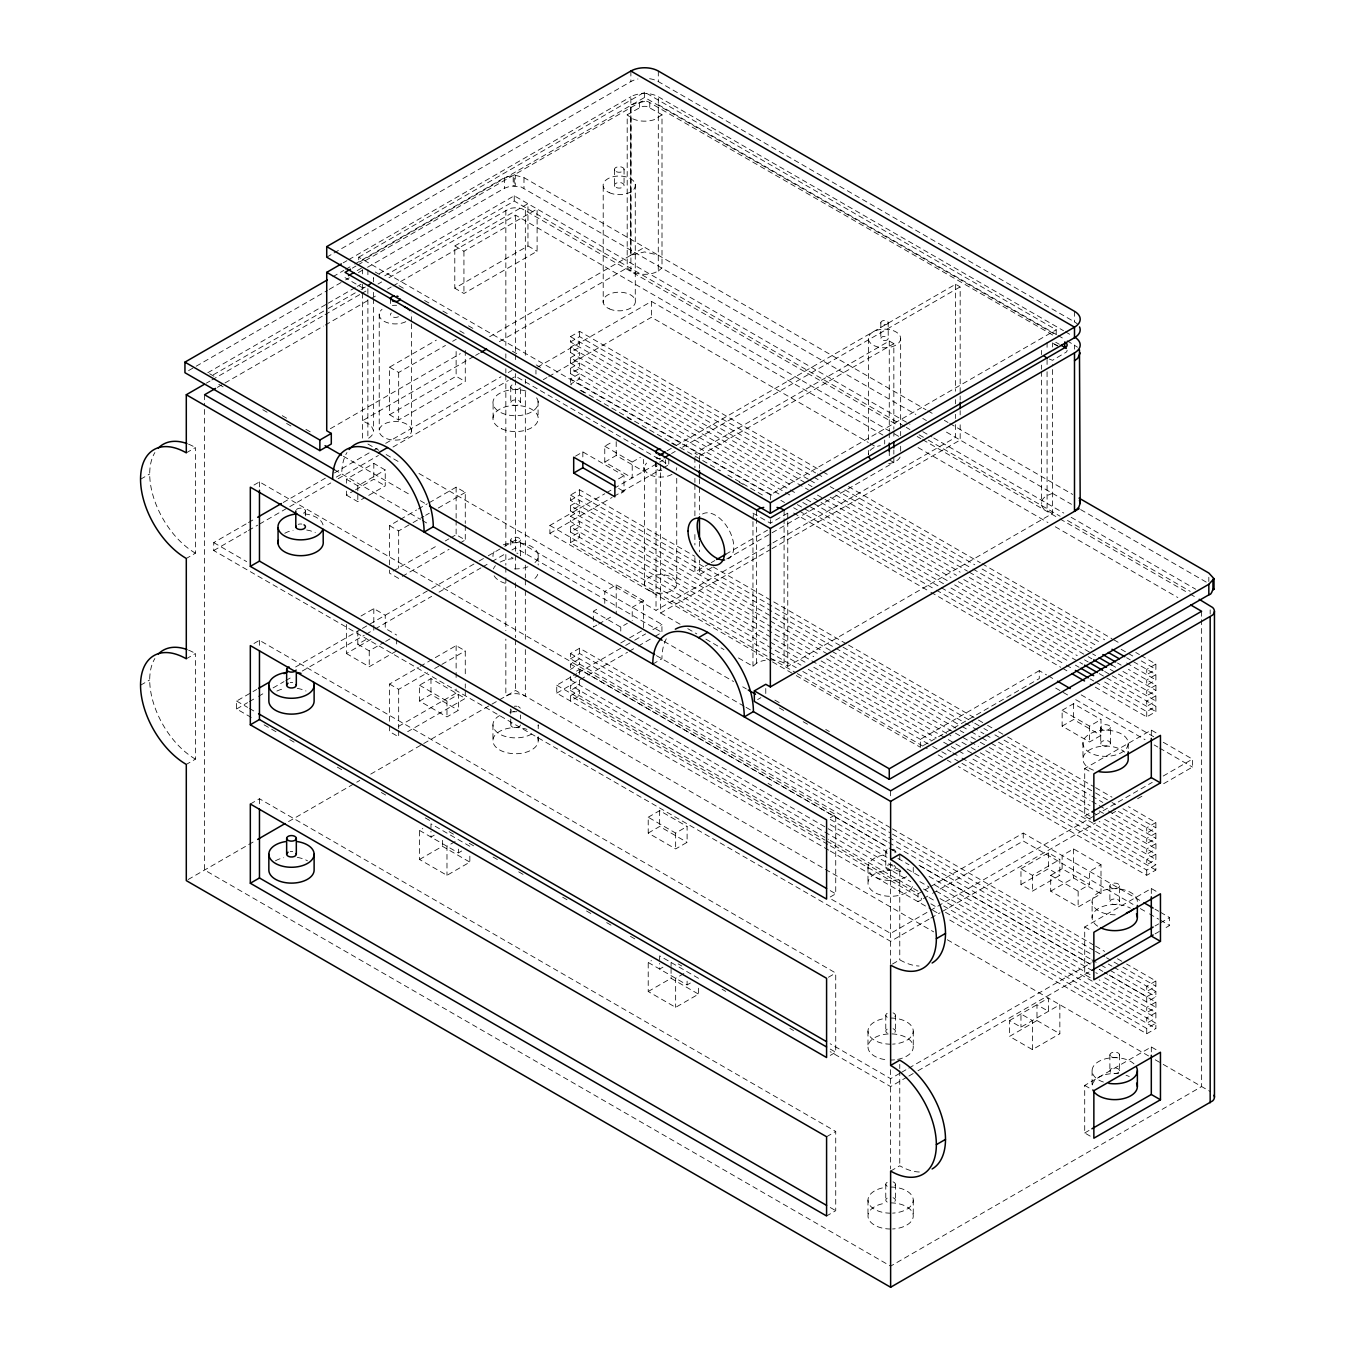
<?xml version="1.0" encoding="UTF-8"?>
<svg xmlns="http://www.w3.org/2000/svg" width="1355" height="1355" viewBox="0 0 1355 1355"><rect width="100%" height="100%" fill="white"/><g stroke="black" fill="none" stroke-linecap="round" stroke-linejoin="round"><path stroke-width="0.75" stroke-dasharray="5 3.75" d="M489.629 336.734L630.583 255.367L630.871 96.764A19.41 11.196 0 0 1 658.31 96.764L1063.506 330.705M658.276 271.017L662.002 267.9L662.002 114.752L647.758 106.791A6.352 3.675 0 0 0 641.406 106.791L627.196 114.735L627.196 267.884L631.142 271.203A19.41 11.196 0 0 0 654.634 272.711L658.276 271.017L658.31 96.764M662.002 114.752L654.634 119.545A19.41 11.196 0 0 1 631.142 118.054L627.196 114.735M752.957 519.456L753.549 512.326M738.475 657.954L752.957 666.321L756.632 663.154A19.41 11.196 0 0 1 765.338 660.258M630.583 255.367L644.59 247.271M326.724 257.196L332.212 254.012M334.058 252.962L630.871 81.588A19.41 11.196 0 0 1 637.951 78.98M343.205 262.836L346.88 260.719M348.709 259.669L630.871 96.764M358.736 257.196L644.59 92.157L1056.206 329.807L1056.206 335.091L644.59 97.441L358.736 262.464L358.736 257.196L770.351 494.829L1056.206 329.807M332.856 276.742L343.797 270.424M345.627 269.374L352.927 265.157M354.756 264.089L504.5 177.641L513.206 175.252L513.206 185.821L515.273 185.821L515.273 175.252L514.239 174.66L514.239 185.228M352.334 268.138L355.992 266.02M357.822 264.97L641.406 101.506A6.352 3.675 0 0 1 647.758 101.506L1053.784 335.65M357.178 270.61L362.395 267.613M188.599 370.593L327.368 290.478M329.197 289.411L343.797 280.976M345.627 279.926L349.285 277.826M358.414 272.541L365.714 268.341M367.544 267.274L504.5 188.21L510.92 185.991L520.659 186.736L915.845 414.444M207.806 372.71L326.369 304.248M328.198 303.198L355.552 287.396M357.381 286.345L361.023 284.245M379.264 273.71L514.239 195.781L909.933 424.234M213.277 374.827L326.369 309.533M328.198 308.483L359.194 290.58M361.023 289.53L366.494 286.362M384.735 275.827L514.239 201.065L904.429 426.351M206.367 383.143L210.025 381.043M211.854 379.976L323.235 315.681M325.065 314.614L359.753 294.594M361.582 293.544L368.882 289.326M378.011 284.042L381.67 281.942M388.97 277.724L509.175 208.772A12.822 7.402 0 0 1 521.997 208.772L897.044 424.86M454.789 245.949L527.959 203.707L527.959 245.949L454.789 288.209L454.789 245.949L463.935 251.234L537.105 208.992L537.105 251.234L463.935 293.493L454.789 288.209M217.393 387.344L323.489 326.098M325.319 325.031L369.238 299.692M371.067 298.625L378.384 294.408M387.53 289.123L391.189 287.006M393.018 285.956L515.594 215.191L892.454 432.77M140.547 479.247L149.694 473.962M186.296 452.841L195.442 447.557L195.442 553.179L186.296 558.463M465.273 350.539L465.273 381.551L398.675 419.999L389.529 414.715L389.529 367.188L436.327 340.156M389.529 367.188L398.675 372.473L445.473 345.44M452.672 341.291L456.279 339.207M330.383 428.688L460.344 353.638M473.793 356.45L362.395 420.761L370.982 425.199L373.574 430.805A19.41 11.196 0 0 1 367.866 438.715L367.899 294.899M475.622 355.383L479.28 353.282M499.368 341.68L627.196 267.884M253.978 485.056L259.466 481.889L835.73 814.592L835.73 893.809L830.242 896.976M389.529 414.715L456.127 376.267L465.273 381.551M929.039 919.147L890.625 941.335L213.734 550.537L213.734 542.61L246.661 523.606M248.49 522.539L255.807 518.321M283.246 502.485L325.319 478.18M334.465 472.912L371.067 451.774M372.896 450.724L378.384 447.557M385.701 443.339L500.944 376.792M508.26 372.557L511.919 370.457M808.291 479.247L570.472 341.934L570.472 336.65L579.618 331.365L821.096 470.795M336.294 477.129L341.782 473.962A64.684 37.347 60 0 1 346.965 452.553M570.472 341.934L579.618 336.65L815.608 472.912M213.734 550.537L246.661 531.533M248.49 530.466L257.636 525.181M259.466 524.131L330.806 482.939M338.123 478.721L378.384 455.483M393.018 447.031L508.26 380.484M510.09 379.434L515.594 376.267L668.794 464.714L668.794 458.786M570.472 347.219L579.618 341.934L579.618 347.219L570.472 352.503L570.472 347.219L812.001 486.614M882.884 435.023L651.45 301.403L535.953 368.086L535.953 374.031M346.372 483.21L346.372 479.247L373.811 463.393L385.243 469.999L385.243 485.852L366.951 496.404M570.472 357.771L579.652 352.469L579.652 357.754L570.472 363.055L570.472 357.771L791.828 485.581M346.372 479.247L357.805 485.852L385.243 469.999M543.287 379.688L546.963 377.571M548.792 376.521L651.45 317.256L868.301 442.441M346.372 491.12L346.372 495.083L353.689 490.866M355.518 489.799L373.811 479.247L385.243 485.852M570.472 368.34L579.618 363.055L579.618 368.34L570.472 373.624L570.472 368.34L791.828 496.133M346.372 495.083L357.805 501.689L365.122 497.454M570.472 382.415L570.472 378.909L579.618 373.624L579.618 378.909L570.472 384.176L574.13 386.294M389.529 564.883L389.529 525.621L398.522 520.422M400.335 519.388L416.527 510.022M418.322 508.989L427.333 503.789M429.129 502.756L456.127 487.173L465.273 492.441L465.273 523.437M389.529 525.621L398.675 530.906L411.276 523.623M413.072 522.59L423.878 516.357M425.673 515.307L429.281 513.223M438.275 508.04L465.273 492.441M140.547 685.207L149.694 679.922M186.296 658.801L195.442 653.516L195.442 759.139L186.296 764.423M575.519 456.144L582.836 451.909L624.011 475.673L624.011 491.526L618.524 494.694M253.978 643.49L259.466 640.322L835.73 973.026L835.73 1052.242L830.242 1055.409M604.77 446.235L632.209 462.072L632.209 477.925L604.77 462.072L604.77 446.235L612.934 441.527M393.119 571.065L438.122 545.083M445.338 540.933L448.928 538.85M450.724 537.816L456.127 534.7L465.273 539.984L465.273 525.503M402.283 576.349L449.081 549.334M459.87 543.101L465.273 539.984M604.77 462.072L616.203 455.483L643.642 471.32L643.642 459.447M361.006 616.017L373.811 608.632L385.243 615.238L385.243 628.432L396.676 635.038M830.242 650.349L570.472 500.368L570.472 495.083L579.618 489.799L694.878 556.346M632.209 462.072L640.373 457.363M570.472 500.368L579.618 495.083L841.218 646.132M570.472 505.652L579.618 500.368L579.618 505.652L570.472 510.937L570.472 505.652L828.464 654.55M618.524 478.857L624.011 475.673M666.982 450.876L674.282 446.659M676.111 445.592L955.597 284.245L960.17 286.887L960.17 393.882M251.251 717.439L236.6 708.97L236.6 701.043L251.183 692.625M253.012 691.575L256.654 689.475M360.599 629.465L294.95 667.354A4.844 2.795 0 0 0 292.731 666.66M362.412 628.415L429.891 589.459M431.703 588.409L477.299 562.088M479.111 561.038L486.411 556.82M488.24 555.77L502.824 547.352M504.653 546.285L515.594 539.984L661.934 624.469L661.934 632.395L654.685 636.579M671.555 453.502L675.213 451.401M682.514 447.184L960.17 286.887M770.707 660.867L549.893 533.379L549.893 525.452L604.77 493.762M606.6 492.712L663.306 459.972M236.6 708.97L247.542 702.652M249.354 701.602L256.654 697.385M258.483 696.335L265.766 692.134M273.066 687.917L284.008 681.599M285.837 680.549L293.12 676.331M302.25 671.064L364.241 635.275M366.07 634.225L373.353 630.007M375.183 628.957L431.703 596.319M439.003 592.118L480.94 567.897M482.77 566.847L490.053 562.63M491.882 561.58L504.653 554.212M511.936 550.011L515.594 547.894L661.934 632.395M960.136 746.47L570.472 521.489L570.472 516.204L579.652 510.903L579.652 516.187M357.805 631.074L357.805 644.286L366.951 639.001M549.893 533.379L612.087 497.454M613.917 496.404L661.477 468.949M663.306 467.882L668.794 464.714M346.372 624.469L346.372 653.516L373.811 637.68M893.843 343.662L889.27 341.02L694.895 453.231L699.468 455.873L893.843 343.662L893.843 429.129M570.472 526.773L579.618 521.489L579.618 526.773L570.472 532.058L570.472 526.773L806.462 663.018M357.805 644.286L369.238 650.874L383.871 642.422M385.701 641.372L393.018 637.155M570.472 542.61L579.618 537.342L579.618 532.058L570.472 537.342L570.472 542.61L795.487 672.537M346.372 653.516L369.238 666.728L396.676 650.874M389.529 721.25L389.529 684.055L418.322 667.422M420.135 666.389L456.127 645.607L465.273 650.874L465.273 675.671M389.529 684.055L398.675 689.339L427.469 672.707M434.684 668.54L440.07 665.424M441.882 664.39L465.273 650.874M419.542 685.207L446.981 701.043L458.413 694.454L458.413 710.291L446.981 716.897L419.542 701.043L419.542 685.207L430.975 678.601L465.273 698.418L407.669 731.666M643.642 627.687L643.642 600.705L616.203 584.869L604.77 591.474L604.77 604.669M419.542 701.043L430.975 694.454L458.413 710.291M250.319 804.023L259.466 798.756L835.73 1131.459L835.73 1210.676L826.584 1215.96M593.338 621.166L593.338 611.274L598.232 608.446M398.522 726.382L456.127 693.133L456.127 689.001M752.957 513.155L770.351 523.216L787.763 513.155L787.17 512.326M596.861 625.078L593.338 627.111L593.338 623.148M598.622 624.062L612.68 615.949M643.642 600.705L632.209 607.311L632.209 620.505M709.427 563.663L694.895 572.064L694.895 557.464M711.24 562.63L714.881 560.53M725.772 554.229L767.557 530.11M712.188 567.355L699.468 574.706L699.468 560.106M726.72 558.971L770.318 533.802M772.13 532.752L893.843 462.478L893.843 456.229M886.966 841.523L570.472 658.801L570.472 653.516L579.618 648.232L890.625 827.803M593.338 611.274L620.776 627.111L627.314 623.351M188.108 879.547L255.807 840.473M288.547 821.57L359.753 780.463M370.711 774.128L515.594 690.491L933.68 931.867M570.472 658.801L579.618 653.516L890.625 833.071M418.966 473.488L656.023 610.343L771.097 543.914M772.926 542.847L955.597 437.394L955.597 420.609M570.472 667.609L570.472 664.086L579.618 658.801L579.618 664.086L570.472 669.37M660.596 464.037L660.596 612.985L770.199 549.707M772.011 548.656L960.17 440.036L960.17 423.251M620.776 642.964L627.822 638.899M629.567 637.883L643.642 629.753M576.586 671.115L579.652 669.336L887 846.79M828.65 850.11L556.753 693.133L556.753 685.207L576.705 673.689M578.517 672.639L623.859 646.471M625.671 645.42L632.921 641.22M634.733 640.187L645.624 633.903M652.873 629.702L661.934 624.469M570.472 676.399L570.472 679.922L578.128 675.501M556.753 693.133L579.618 679.922L579.618 685.207L570.472 690.491L570.472 685.207L910.746 881.665M580.33 679.516L627.484 652.297M629.296 651.247L636.545 647.063M638.357 646.013L652.873 637.629M570.472 695.776L579.618 690.491L579.618 695.776L570.472 701.043L570.472 695.776L828.413 844.69M652.788 664.086L661.934 658.801A64.684 37.347 60 0 1 667.117 637.392M469.846 856.174L469.846 862.119L446.981 875.33L419.542 859.476L419.542 830.429L422.811 828.549M434.244 835.154L430.975 837.034L430.975 831.377M419.542 859.476L442.408 846.282L469.846 862.119M455.145 841.557L446.981 846.282L446.981 875.33M419.542 830.429L458.413 852.888L461.682 850.991M770.351 659.885A19.41 11.196 0 0 1 784.088 663.154L787.763 666.321L1052.513 513.46L1052.513 364.512M757.614 699.57L760.883 697.673M648.215 817.234L659.648 810.629L687.104 826.465L687.104 842.319L675.654 848.924L648.215 833.071L648.215 817.234L675.654 833.071L687.104 826.465M648.215 833.071L659.648 826.465L687.104 842.319M1039.268 670.674L920.35 739.339L920.35 747.249L1039.268 678.601L1039.268 670.674L1046.551 674.892M830.242 817.759L835.73 814.592M1062.134 710.291L1073.567 703.685L1101.005 719.539L1101.005 735.375L1089.572 741.981L1062.134 726.128L1062.134 710.291L1089.572 726.128L1101.005 719.539M1155.883 664.086L1146.736 669.353L1146.736 674.638L1155.883 669.353L1155.883 664.086L1141.249 655.634M698.536 988.202L698.536 994.147L675.654 1007.358L648.215 991.504L648.215 962.457L651.484 960.576M1062.134 726.128L1073.567 719.539L1101.005 735.375M1155.883 674.638L1146.736 679.922L1146.736 685.207L1155.883 679.922L1155.883 674.638L1132.102 660.918M662.917 967.182L659.648 969.062L659.648 963.405M1155.934 685.19L1146.736 690.491L1146.736 695.759L1155.934 690.457L1155.934 685.19L1128.444 669.353M1155.883 695.759L1146.736 701.043L1146.736 706.328L1155.883 701.043L1155.883 695.759L1117.468 673.587M648.215 991.504L671.081 978.31L698.536 994.147M683.835 973.584L675.654 978.31L675.654 1007.358M1095.517 682.039L1146.736 711.612L1155.883 706.328L1155.883 711.612L1146.736 716.897L1090.03 684.14M648.215 962.457L687.104 984.899L690.356 983.019M1090.199 819.25L1084.711 816.083L1084.711 768.539L1151.31 730.091L1156.797 733.258M826.821 841.133L918.063 893.809L928.937 887.525M930.75 886.475L1023.245 833.071L1142.163 901.736M921.688 899.635L918.063 901.736L918.063 893.809M923.5 898.585L930.75 894.402M932.579 893.352L1023.245 840.998L1133.017 904.378M1084.711 816.083L1090.114 812.949M1093.688 816.167L890.625 933.409L830.242 898.551M1095.517 815.117L1152.224 782.377M1163.2 776.042L1192.468 759.139L1192.468 767.066L1161.37 785.019M828.413 977.243L835.73 973.026M930.868 918.097L940.014 912.813M941.844 911.763L1095.517 823.044M1111.981 813.542L1115.639 811.425M1137.59 798.739L1143.078 795.571M1020.959 868.724L1048.414 852.871L1059.847 859.476L1059.847 875.33L1032.408 891.167L1020.959 884.561L1020.959 868.724L1032.408 875.33L1059.847 859.476M1101.005 864.761L1073.567 848.924L1062.134 855.513L1062.134 868.724L1089.572 884.561L1089.572 871.367L1101.005 864.761L1101.005 893.809L1078.14 907.003L1050.701 891.167L1050.701 875.33L1062.134 868.724M1020.959 884.561L1048.414 868.724L1059.847 875.33M892.454 964.049L899.771 959.814A64.684 37.347 60 0 0 919.096 966.03M1155.883 822.519L1146.736 827.786L1146.736 833.071L1155.883 827.786L1155.883 822.519L1128.444 806.665M1050.701 891.167L1073.567 877.972L1101.005 893.809M1155.883 833.071L1146.736 838.355L1146.736 843.64L1155.883 838.355L1155.883 833.071L1113.81 808.783M1155.934 843.623L1146.736 848.924L1146.736 854.192L1155.934 848.891L1155.934 843.623L1108.322 816.184M1050.701 875.33L1078.14 891.167L1089.572 884.561M1155.883 854.192L1146.736 859.476L1146.736 864.761L1155.883 859.476L1155.883 854.192L1099.176 821.452M961.965 763.373L1146.736 870.045L1155.883 864.761L1155.883 870.045L1146.736 875.33L958.307 766.54M1090.199 977.683L1084.711 974.516L1084.711 926.972L1151.31 888.524L1158.627 892.759M899.737 1073.38L890.625 1078.648L830.158 1043.74M901.566 1072.33L907.037 1069.163M908.849 1068.113L1091.198 962.846M1155.019 925.99L1158.661 923.89M1160.49 922.84L1169.602 917.572L1169.602 925.499L1164.131 928.649M907.037 1077.09L890.625 1086.574L830.158 1051.666M908.849 1076.039L916.149 1071.822M917.979 1070.772L1091.198 970.756M1155.019 933.917L1162.319 929.699M1009.526 1020.552L1048.414 998.11L1048.414 1011.304L1036.982 1004.716L1036.982 1020.552L1009.526 1036.406L1009.526 1020.552L1020.959 1027.158L1059.847 1004.716L1059.847 1033.763L1032.408 1049.6L1009.526 1036.406M826.584 1136.743L835.73 1131.459M1155.883 980.952L1146.736 986.22L1146.736 991.504L1155.883 986.237L1155.883 980.952L1126.615 964.049M1146.736 996.789L1155.883 991.504L1155.883 996.789L1146.736 1002.073L1146.736 996.789L1104.664 972.5L1155.934 1002.056L1155.934 1007.324L1146.736 1012.642L1146.736 1007.358L1155.934 1002.056M1155.883 1012.642L1146.736 1017.91L1146.736 1023.194L1155.883 1017.91L1155.883 1012.642L1099.176 979.885M890.625 1171.059L899.771 1165.791A64.684 37.347 60 0 0 922.636 1171.906M945.502 912.288L1146.736 1028.479L1155.883 1023.194L1155.883 1028.479L1146.736 1033.763L947.331 918.639M1090.199 1136.117L1084.711 1132.949L1084.711 1085.406L1151.31 1046.958L1156.797 1050.125M1084.711 1132.949L1090.114 1129.833M1057.764 345.881L1052.141 342.95L1057.544 345.932M1052.53 493.372L1046.873 495.591A19.41 11.196 0 0 0 1044.112 509.141L1052.513 513.46M363.868 287.362L362.429 287.7L345.017 277.639M644.59 101.422L630.888 104.691L630.871 255.197L644.59 251.911L658.022 255.045L925.99 409.752M515.273 175.252L523.979 177.641L658.022 255.045M1055.748 342.29L1059.356 344.289M649.604 78.692A19.41 11.196 0 0 1 658.31 81.588L1074.498 321.88A19.41 11.196 0 0 1 1077.581 324.201M1065.335 331.755L1070.84 334.939M658.293 104.691L1056.155 334.397M1057.984 335.447L1065.318 339.682M1067.147 340.749L1077.445 347.168M927.819 410.802L935.153 415.036M944.333 420.338L947.992 422.455M949.821 423.505L1072.669 494.423M922.772 418.441L926.414 420.558M946.467 432.126L1071.483 504.314M1080.646 509.599L1208.829 583.599M922.755 431.635L931.918 436.92M933.747 437.987L1063.811 513.071M1071.128 517.305L1195.703 589.222M906.258 427.401L909.933 429.518M919.08 434.803L926.414 439.037M928.243 440.087L1060.135 516.238M1067.469 520.472L1190.198 591.339M917.2 436.496L920.858 438.597M922.687 439.664L1058.187 517.898M1060.017 518.948L1188.199 592.948M1190.029 594.015L1197.346 598.232M894.283 433.82L899.771 436.988M918.063 447.557L1047.957 522.539M1055.274 526.773L1177.834 597.538M527.959 245.949L537.105 251.234M870.113 443.508L877.413 447.709M889.27 459.836L893.843 462.478M822.925 471.845L830.242 476.079M848.535 486.631L980.258 562.681M982.087 563.731L1111.981 638.73M1113.81 639.78L1119.298 642.948M1135.761 652.466L1139.42 654.567M817.438 473.962L824.755 478.18M844.876 489.799L974.77 564.798M982.087 569.015L1104.664 639.78M1121.127 649.299L1126.615 652.466M1128.444 653.516L1133.932 656.684M1141.249 660.918L1155.883 669.353M570.472 336.65L811.95 476.079M813.779 477.129L821.096 481.347M830.242 486.631L833.901 488.749M835.73 489.799L971.112 567.965M972.941 569.015L1101.005 642.948M1126.615 657.734L1130.273 659.851M810.121 480.297L815.608 483.464M835.73 495.083L967.453 571.133M969.282 572.183L1095.517 645.065M1126.615 663.018L1155.883 679.922M830.242 497.2L960.17 572.166M969.282 577.467L1091.893 648.215M1117.468 663.018L1121.161 665.119M570.472 352.503L808.325 489.782M817.438 495.083L956.511 575.333M963.795 579.584L1095.551 655.6M1111.981 665.136L1115.639 667.253M1122.956 671.47L1155.934 690.457M813.779 498.25L819.267 501.418M821.096 502.485L950.99 577.467M958.307 581.702L1086.371 655.634M1088.201 656.684L1091.859 658.801M1110.152 669.353L1115.639 672.537M570.472 363.055L797.316 494.033M806.462 499.318L947.331 580.634M954.648 584.869L1077.225 655.634M1084.542 659.851L1088.201 661.968M1104.664 671.47L1155.883 701.043M802.804 502.485L943.673 583.802M950.99 588.036L1082.713 664.086M1099.176 673.587L1155.883 706.328M570.472 373.624L779.023 494.033M797.316 504.585L1068.079 660.918M1075.396 665.136L1079.054 667.253M1104.664 682.039L1155.883 711.612M570.472 378.909L773.536 496.133M780.853 500.368L784.511 502.485M793.657 507.752L797.316 509.87M799.145 510.937L934.527 589.086M936.356 590.136L1064.42 664.086M1066.25 665.136L1073.567 669.353M1090.03 678.872L1093.688 680.972M581.447 390.528L720.487 470.795M727.804 475.012L764.389 496.133M793.657 513.037L929.039 591.203M930.868 592.254L1060.762 667.253M1062.591 668.303L1069.908 672.537M375.2 271.982L382.517 276.2M398.98 285.702L406.297 289.936M424.589 300.488L430.077 303.656M442.899 311.057L450.216 315.275M468.508 325.844L473.996 329.011M512.41 351.199L517.898 354.366M536.19 364.918L543.507 369.153M580.092 390.274L587.409 394.491M627.67 417.73L631.328 419.847M671.572 443.085L675.23 445.202M739.254 482.16L742.913 484.277M459.785 330.84L465.273 334.007M1048.38 675.942L1055.68 680.159M1081.205 694.895L1154.172 737.018M1163.284 742.286L1192.468 759.139M656.023 457.194L660.596 459.836M1055.68 688.086L1068.451 695.454M1075.735 699.671L1145.06 739.678M1154.172 744.945L1157.814 747.045M1159.643 748.112L1192.468 767.066M618.642 488.427L624.011 491.526M1084.711 768.539L1092.028 772.773M713.17 566.915L846.706 644.015M848.535 645.065L976.599 718.997M978.429 720.064L985.746 724.281M987.575 725.348L996.721 730.616M998.55 731.683L1005.867 735.901M1007.697 736.968L1093.688 786.594M1095.517 787.662L1111.981 797.163M843.047 647.182L972.941 722.181M974.77 723.231L982.087 727.449M983.916 728.516L987.575 730.616M994.892 734.85L1002.209 739.068M1004.038 740.135L1093.688 791.879M1095.517 792.946L1110.152 801.381M1111.981 802.448L1115.639 804.565M1122.956 808.783L1155.883 827.786M570.472 495.083L833.901 647.182M835.73 648.232L963.795 722.181M965.624 723.231L983.916 733.783M985.746 734.85L991.233 738.018M998.55 742.235L1090.03 795.046M1091.859 796.113L1102.835 802.448M832.072 651.399L960.136 725.348M961.965 726.399L969.282 730.616M971.112 731.683L980.258 736.968M982.087 738.018L989.404 742.235M991.233 743.302L1090.03 800.331M1091.859 801.381L1097.347 804.565M1099.176 805.615L1106.493 809.833M1108.322 810.9L1155.883 838.355M830.242 655.634L958.341 729.549M960.136 730.616L963.828 732.716M971.112 736.968L978.462 741.168M980.258 742.235L987.626 746.436M989.404 747.52L1090.064 805.598M1099.176 810.9L1106.527 815.1M570.472 510.937L819.318 654.55M826.584 658.801L978.462 746.436M985.746 750.687L1097.381 815.1M1104.664 819.352L1155.934 848.891M570.472 516.204L813.779 656.684M821.096 660.918L950.99 735.901M961.965 742.235L969.282 746.47M971.112 747.52L978.429 751.754M980.258 752.804L1090.03 816.184M967.453 750.687L1155.883 859.476M813.779 667.253L936.356 738.018M943.673 742.235L965.624 754.921M972.941 759.139L1155.883 864.761M570.472 532.058L800.974 665.136M808.291 669.37L930.868 740.135M947.331 749.637L950.99 751.754M952.819 752.804L960.136 757.022M961.965 758.089L1155.883 870.045M549.893 525.452L796.249 667.693M802.804 671.47L930.868 745.402M932.697 746.47L940.014 750.687M941.844 751.754L947.331 754.921M954.648 759.139L960.136 762.306M797.316 673.587L927.21 748.587M938.185 754.921L945.502 759.139M947.331 760.189L950.99 762.306M772.536 661.918L794.42 674.553M796.249 675.603L920.35 747.249M367.899 444L378.841 450.317M386.141 454.535L400.724 462.953M660.596 612.985L680.515 624.486M687.764 628.669L696.809 633.903M705.87 639.137L723.976 649.587M1154.968 909.12L1158.627 911.238M1160.456 912.288L1169.602 917.572M1140.334 908.595L1147.651 912.813M1149.48 913.88L1158.627 919.164M1160.456 920.214L1169.602 925.499M209.619 373.743L216.885 377.943M282.263 415.68L287.717 418.831M305.874 429.315L313.141 433.515M774.874 700.095L780.311 703.228M825.72 729.447L829.345 731.548M218.799 384.329L226.133 388.563M262.768 409.718L270.085 413.936M286.582 423.454L293.916 427.689M343.374 456.245L411.141 495.388M420.304 500.673L427.638 504.907M663.95 641.338L733.563 681.531M742.726 686.816L746.385 688.933M779.362 707.971L786.679 712.188M803.176 721.707L810.493 725.941M334.465 469.728L420.457 519.371M422.286 520.439L429.603 524.656M656.464 655.634L744.268 706.328M746.097 707.378L753.414 711.612M1084.711 926.972L1092.028 931.207M892.454 828.854L1093.688 945.028M1095.517 946.095L1104.664 951.379M1117.468 958.764L1124.786 962.998M892.454 834.138L1093.688 950.312M1095.517 951.379L1104.664 956.647M1106.493 957.714L1121.127 966.166M1122.956 967.216L1155.883 986.237M570.472 653.516L886.966 836.238M888.795 837.305L1090.03 953.48M1108.322 964.049L1111.981 966.166M1113.81 967.216L1155.883 991.504M888.795 842.59L1090.03 958.764M1091.859 959.831L1099.176 964.049M1101.005 965.099L1108.322 969.333M1110.152 970.383L1155.883 996.789M1090.064 964.032L918.097 864.744L1090.03 964.049M570.472 664.086L886.966 846.807M768.082 783.41L771.74 785.527M830.242 819.352L887 852.075M897.942 858.426L908.951 864.744M929.039 876.38L1097.347 973.551M1104.664 977.785L1155.934 1007.324M830.242 824.636L886.966 857.376M907.088 868.995L921.722 877.447M934.527 884.832L1090.03 974.618M398.675 578.433L389.529 573.148L389.529 566.949M570.472 679.922L903.429 872.163M919.893 881.665L929.039 886.949M936.356 891.167L1155.883 1017.91M923.551 889.049L930.868 893.284M940.014 898.568L1155.883 1023.194M570.472 690.491L828.413 839.423M830.242 840.473L918.063 891.167M929.039 897.501L934.527 900.668M943.673 905.953L1155.883 1028.479M556.753 685.207L824.992 840.083M830.242 845.757L921.722 898.568M930.868 903.836L938.185 908.07M830.242 851.042L930.868 909.12M932.697 910.187L940.014 914.405M947.331 939.76L1148.566 1055.935M1155.239 1059.796L1162.556 1064.014M1163.2 1064.386L1210.167 1091.503M830.242 890.642L835.73 893.809M213.734 542.61L246.661 561.631M1036.982 1020.552L1059.847 1033.763M1084.711 1085.406L1090.199 1088.573M236.6 701.043L247.592 707.395M249.422 708.445L256.756 712.679M830.242 1049.075L835.73 1052.242M264.073 724.84L276.894 732.242M289.733 739.644L295.221 742.811M337.361 767.15L344.678 771.368M381.331 792.523L388.648 796.757M425.301 817.912L432.618 822.146M449.115 831.665L456.432 835.899M469.253 843.301L476.587 847.536M493.085 857.054L500.401 861.272M518.728 871.858L524.216 875.025M562.698 897.247L568.185 900.414M586.512 910.983L592 914.168M606.667 922.62L612.155 925.804M630.482 936.373L635.969 939.54M678.11 963.879L681.768 965.996M722.08 989.252L725.738 991.369M789.863 1028.394L793.522 1030.511M469.846 846.282L430.975 823.84L430.975 829.497M698.536 978.31L659.648 955.868L659.648 961.525M830.242 1207.508L835.73 1210.676M1210.167 609.869L1210.167 614.086M1208.829 577.264L1208.829 581.481M1201.631 611.274L1201.631 617.609M1201.631 619.709L1201.631 1086.574L890.625 1266.129L204.588 870.045L204.588 403.197M1151.31 730.091L1151.31 736.29M1151.31 888.524L1151.31 896.79M1151.31 1046.958L1151.31 1053.157M1146.736 711.612L1146.736 716.897M1146.736 870.045L1146.736 875.33M1146.736 1028.479L1146.736 1033.763M1128.19 743.861A22.645 13.076 0 0 1 1093.417 754.312A22.645 13.076 0 0 1 1095.128 731.7A22.645 13.076 0 0 1 1128.19 743.861L1128.19 749.806M1119.569 885.882A4.844 2.795 0 0 1 1112.303 888.304A4.844 2.795 0 0 1 1112.303 883.46A4.844 2.795 0 0 1 1119.569 885.882L1119.569 901.736A4.844 2.795 0 0 1 1112.303 904.141A4.844 2.795 0 0 1 1112.303 899.314A4.844 2.795 0 0 1 1119.569 901.736M1119.569 1054.884L1119.569 1070.721A4.844 2.795 0 0 1 1112.303 1073.143A4.844 2.795 0 0 1 1112.303 1068.316A4.844 2.795 0 0 1 1119.569 1070.721M1110.423 727.449A4.844 2.795 0 0 1 1103.156 729.871A4.844 2.795 0 0 1 1103.156 725.027A4.844 2.795 0 0 1 1110.423 727.449L1110.423 743.302M1109.88 885.882L1109.88 901.736M1109.88 1054.884L1109.88 1070.721M1100.734 727.449L1100.734 743.302M1137.353 901.448A22.645 13.076 0 0 0 1114.233 888.66A22.645 13.076 0 0 0 1092.096 902.007L1092.096 917.86M1092.079 1070.721L1092.079 1086.574A22.645 13.076 0 0 1 1118.654 1073.702M1089.572 726.128L1089.572 741.981M1082.967 742.726L1082.967 758.563M1078.14 891.167L1078.14 907.003M1074.498 311.311L1074.498 321.88M1074.481 344.983L1074.498 349.167M1073.567 703.685L1073.567 719.539M1073.567 848.924L1073.567 877.972M1052.53 342.849L1052.53 347.032M1048.414 852.871L1048.414 868.724M1047.076 342.341L1047.076 348.642M1047.076 364.461L1047.076 358.16L1052.513 360.311L1066.283 352.097A6.352 3.675 0 0 0 1067.13 350.251M1047.076 371.71L1047.076 511.309M1041.385 350.403L1041.385 354.604M1041.385 365.088L1041.385 369.288M1041.385 371.389L1041.385 503.552M1032.408 875.33L1032.408 891.167M1032.408 1049.6L1032.408 1020.552L1020.959 1013.947L1020.959 1027.158M1023.245 833.071L1023.245 840.998M960.17 395.982L960.17 400.165M960.17 410.667L960.17 414.867M955.597 284.245L955.597 391.239M955.597 399.623L955.597 403.824M955.597 414.325L955.597 418.509M913.253 867.403L913.253 875.33M913.253 1031.121L913.253 1046.958M913.253 1200.107L913.253 1215.96M900.652 338.479A16.141 9.316 0 0 1 876.448 346.558A16.141 9.316 0 0 1 876.448 330.4A16.141 9.316 0 0 1 900.652 338.479L900.652 429.315M900.652 431.432L900.652 435.649M900.652 446.218L900.652 454.67M899.771 854.192L899.771 862.644M899.771 871.096L899.771 959.814M899.771 1064.386L899.771 1068.604M899.771 1070.721L899.771 1165.791M895.452 1015.268L895.452 1031.121M895.452 1184.27L895.452 1200.107M893.843 431.212L893.843 439.545M893.843 449.979L893.843 454.145M890.625 790.829L890.625 797.163M890.625 862.644L890.625 964.049M890.625 1069.671L890.625 1168.958M889.27 341.02L889.27 430.653M889.27 432.736L889.27 441.069M889.27 451.503L889.27 455.67M888.202 322.642A3.692 2.134 0 0 1 882.664 324.489A3.692 2.134 0 0 1 882.664 320.796A3.692 2.134 0 0 1 888.202 322.642L888.202 338.479A3.692 2.134 0 0 1 882.664 340.325A3.692 2.134 0 0 1 882.664 336.633A3.692 2.134 0 0 1 888.202 338.479M885.78 851.55L885.78 867.403M885.78 1015.268L885.78 1031.121M885.78 1184.27L885.78 1200.107M884.696 440.036L884.696 444M880.818 322.642L880.818 338.479M868.369 338.479L868.369 441.984M868.369 450.436L868.369 454.67A16.141 9.316 0 0 1 880.344 445.66M867.979 867.403L867.979 883.24M867.979 1031.121L867.979 1046.958M867.979 1200.107L867.979 1215.96M787.763 513.155L787.763 519.456M787.763 521.556L787.763 666.321M784.088 510.005L784.088 663.154M770.351 494.829L770.351 500.114M770.351 519.693L770.351 523.216M765.778 688.509L765.778 694.844M756.632 510.005L756.632 516.306M756.632 518.406L756.632 663.154M752.957 521.556L752.957 666.321M699.468 455.873L699.468 468.39M699.468 478.806L699.468 514.239M699.468 541.339L699.468 551.773M694.895 457.397L694.895 467.831M694.895 478.247L694.895 482.414M694.895 484.514L694.895 515.781M694.895 534.531L694.895 544.964M687.104 981.139L687.104 984.899M676.738 478.315L676.738 583.937M675.654 833.071L675.654 848.924M671.081 962.457L671.081 966.42M671.081 968.402L671.081 978.31M665.441 459.836L665.441 463.8M659.648 810.629L659.648 826.465M658.31 71.036L658.31 81.588M656.023 461.394L656.023 610.343M655.735 461.818L655.735 467.763M651.45 301.403L651.45 317.256M649.756 102.387L649.756 107.672M644.59 92.157L644.59 97.441M644.455 467.763L644.455 583.937M639.408 102.387L639.408 107.672M635.275 184.246L635.275 300.437M630.871 71.036L630.871 81.588M630.905 117.868L630.905 271.017M624.062 169.155L624.062 185.008M620.776 627.111L620.776 631.074M616.203 441.611L616.203 455.483M616.203 584.869L616.203 613.917M614.425 169.815L614.425 185.652M603.212 186.414L603.212 302.588M582.836 451.909L582.836 459.836M579.618 331.365L579.618 336.65M579.618 489.799L579.618 495.083M579.618 648.232L579.618 653.516M579.652 669.336L579.652 674.621M538.071 401.131L538.071 416.967M538.189 555.144L538.189 565.052M538.223 728.77L538.223 724.823A22.645 13.076 0 0 1 537.461 728.194M538.223 736.697L538.223 740.66M525.334 210.245L525.334 358.127M525.334 379.248L525.334 383.482M525.334 391.917L525.334 556.702M525.334 565.137L525.334 577.823M525.334 579.94L525.334 588.375M525.334 590.492L525.334 641.186M525.334 649.638L525.334 696.114L521.997 694.641A12.822 7.402 0 0 0 509.175 694.641L505.838 696.114L505.838 639.086M523.979 177.641L523.979 188.21M520.422 388.8L520.422 402.672A4.844 2.795 0 0 1 513.172 405.077A4.844 2.795 0 0 1 513.172 400.25A4.844 2.795 0 0 1 520.422 402.672M520.422 539.984A4.844 2.795 0 0 1 513.172 542.39A4.844 2.795 0 0 1 513.172 537.562A4.844 2.795 0 0 1 520.422 539.984L520.422 555.821A4.844 2.795 0 0 0 516.831 553.128M520.422 714.966L520.422 718.946M515.594 215.191L515.594 352.503M515.594 354.604L515.594 363.055M515.594 373.624L515.594 377.842M515.594 379.959L515.594 553.179M515.594 555.296L515.594 570.082M515.594 582.752L515.594 637.68M515.594 639.797L515.594 690.491M514.239 195.781L514.239 201.065M510.75 386.819L510.75 402.672M510.75 539.984L510.75 547.894M510.75 708.97L510.75 716.947M510.75 718.946L510.75 724.942M505.838 210.245L505.838 345.457M505.838 353.892L505.838 358.127M505.838 368.679L505.838 372.913M505.838 375.03L505.838 546.133M505.838 554.585L505.838 565.137M505.838 567.254L505.838 575.706M505.838 577.823L505.838 630.634M504.5 177.641L504.5 188.21M493.101 404.213L493.101 420.05M492.949 724.823L492.949 740.66M465.273 683.953L465.273 688.086M465.273 690.152L465.273 698.418M463.935 251.234L463.935 293.493M458.413 849.111L458.413 852.888M456.127 351.47L456.127 376.267M456.127 487.173L456.127 518.169M456.127 520.235L456.127 534.7M456.127 645.607L456.127 670.403M456.127 672.47L456.127 680.735M446.981 701.043L446.981 716.897M442.408 840.337L442.408 846.282M430.975 678.601L430.975 694.454M411.412 321.677L411.412 315.342A16.141 9.316 0 0 0 411.192 312.92M411.412 323.794L411.412 431.534A16.141 9.316 0 0 1 386.175 438.478A16.141 9.316 0 0 1 388.377 422.387A16.141 9.316 0 0 1 411.412 431.534M398.675 372.473L398.675 419.999M398.675 530.906L398.675 568.101M398.675 689.339L398.675 728.6M398.675 730.667L398.675 736.866L389.529 731.581L389.529 723.316M396.676 639.001L396.676 646.911M390.494 298.54L390.494 304.485M379.231 313.869L379.231 430.06M373.811 463.393L373.811 479.247M373.811 608.632L373.811 623.148M373.811 625.231L373.811 633.53M373.574 281.84L373.574 277.656A19.41 11.196 0 0 1 372.896 280.553M373.574 292.341L373.574 296.542M373.574 298.625L373.574 430.805M369.238 650.874L369.238 666.728M367.899 269.73L367.899 278.114M367.899 288.615L367.866 293.967M362.395 269.713L362.395 273.896M362.395 284.398L362.429 440.849M357.805 485.852L357.805 501.689M305.468 510.937L305.468 516.865M259.466 481.889L259.466 490.222M259.466 640.322L259.466 646.572M259.466 798.756L259.466 807.089M204.588 394.745L204.588 401.08M676.738 467.763A16.141 9.316 0 0 1 676.179 470.168M672.012 474.352A16.141 9.316 0 0 1 650.773 475.148A16.141 9.316 0 0 1 646.606 463.105M656.413 458.752A16.141 9.316 0 0 1 660.596 458.447M661.85 470.473A4.844 2.795 0 0 1 656.396 469.152A4.844 2.795 0 0 1 657.158 465.781M405.806 321.694A16.141 9.316 0 0 1 384.515 321.525A16.141 9.316 0 0 1 382.025 309.33M392.391 305.451A16.141 9.316 0 0 1 396.608 305.315M398.472 316.731A4.844 2.795 0 0 1 392.086 316.68A4.844 2.795 0 0 1 391.324 313.022M900.11 457.075A16.141 9.316 0 0 1 888.694 463.664M702.534 514.002A25.881 14.939 60 0 1 728.414 528.941A25.881 14.939 60 0 1 728.414 558.819M284.77 533.294A22.645 13.076 0 0 1 293.087 530.296M306.687 530.025A22.645 13.076 0 0 1 315.342 532.684M912.491 886.627A22.645 13.076 0 0 1 882.884 895.52A22.645 13.076 0 0 1 870.096 877.718A22.645 13.076 0 0 1 901.939 871.926M1093.417 770.165A22.645 13.076 0 0 1 1089.572 749.891A22.645 13.076 0 0 1 1124.667 752.11M536.614 397.828A22.645 13.076 0 0 1 516.933 415.714A22.645 13.076 0 0 1 493.711 399.302A22.645 13.076 0 0 1 527.993 391.731M304.773 513.918A22.645 13.076 0 0 1 323.201 525.757M298.202 524.351A4.844 2.795 0 0 1 301.877 524.08M906.63 876.634A22.645 13.076 0 0 1 871.011 873.941A22.645 13.076 0 0 1 884.764 854.768M894.046 865.422A4.844 2.795 0 0 1 892.267 870.029A4.844 2.795 0 0 1 885.797 867.149A4.844 2.795 0 0 1 893.03 864.981M893.03 849.145A4.844 2.795 0 0 1 894.046 853.531M887.203 853.531A4.844 2.795 0 0 1 887.203 849.585M520.252 387.547A4.844 2.795 0 0 1 512.647 389.037A4.844 2.795 0 0 1 513.172 384.397M296.44 509.531A4.844 2.795 0 0 1 304.045 508.955A4.844 2.795 0 0 1 303.046 513.342M537.732 574.385A22.645 13.076 0 0 1 532.396 580.414M505.296 583.311A22.645 13.076 0 0 1 494.05 575.689M493.44 568.931A22.645 13.076 0 0 1 495.422 565.712M500.147 562.105A22.645 13.076 0 0 1 512.461 558.717M276.877 691.067A22.645 13.076 0 0 1 283.686 688.78M297.287 688.408A22.645 13.076 0 0 1 305.993 691.016M884.764 1059.576A22.645 13.076 0 0 1 872.078 1039.454A22.645 13.076 0 0 1 909.171 1039.454A22.645 13.076 0 0 1 896.485 1059.576M894.554 1059.83A22.645 13.076 0 0 1 890.625 1060.033M1097.702 926.193A22.645 13.076 0 0 1 1099.074 908.138A22.645 13.076 0 0 1 1130.392 908.138M503.264 544.846A22.645 13.076 0 0 1 532.159 546.912A22.645 13.076 0 0 1 533.65 563.697M527.908 566.78A22.645 13.076 0 0 1 510.869 568.609M492.983 556.499A22.645 13.076 0 0 1 495.422 549.876M513.172 558.243A4.844 2.795 0 0 1 511.394 557.21M290.224 682.514A4.844 2.795 0 0 1 292.731 682.514M1115.216 914.794A22.645 13.076 0 0 1 1092.096 902.007M890.625 1018.045A22.645 13.076 0 0 1 913.236 1030.545A22.645 13.076 0 0 1 892.589 1044.129M890.625 1044.18A22.645 13.076 0 0 1 868.182 1032.815A22.645 13.076 0 0 1 884.764 1018.486M893.03 1028.699A4.844 2.795 0 0 1 893.03 1033.526M887.203 1033.086A4.844 2.795 0 0 1 887.203 1029.139M893.03 1012.846A4.844 2.795 0 0 1 893.03 1017.69M887.203 1017.249A4.844 2.795 0 0 1 887.203 1013.303M890.625 1202.884A22.645 13.076 0 0 1 913.236 1215.384A22.645 13.076 0 0 1 892.589 1228.968M890.625 1229.019A22.645 13.076 0 0 1 868.182 1217.654A22.645 13.076 0 0 1 884.764 1203.325M890.625 1187.048A22.645 13.076 0 0 1 913.236 1199.548A22.645 13.076 0 0 1 892.589 1213.132M890.625 1213.182A22.645 13.076 0 0 1 868.182 1201.817A22.645 13.076 0 0 1 884.764 1187.488M290.224 851.499A4.844 2.795 0 0 1 292.731 851.499M275.471 860.798A22.645 13.076 0 0 1 283.737 857.766M297.338 857.427A22.645 13.076 0 0 1 307.483 860.798M531.6 734.054A22.645 13.076 0 0 1 499.572 734.054A22.645 13.076 0 0 1 499.572 715.576M509.734 712.188A22.645 13.076 0 0 1 515.594 711.748M520.422 724.942A4.844 2.795 0 0 1 513.172 727.364A4.844 2.795 0 0 1 513.172 722.52M537.461 737.272A22.645 13.076 0 0 1 515.594 753.736A22.645 13.076 0 0 1 493.711 737.272A22.645 13.076 0 0 1 526.909 729.346M195.442 553.179A64.684 37.347 60 0 1 154.876 452.553M188.616 444.203A64.684 37.347 60 0 1 195.442 447.557M195.442 759.139A64.684 37.347 60 0 1 154.876 658.513M188.616 650.18A64.684 37.347 60 0 1 195.442 653.516M893.03 1197.701A4.844 2.795 0 0 1 893.03 1202.529M887.203 1202.088A4.844 2.795 0 0 1 887.203 1198.142M1103.41 1082.052A22.645 13.076 0 0 1 1098.719 1061.49A22.645 13.076 0 0 1 1134.338 1064.183M1126.039 1075.243A22.645 13.076 0 0 1 1129.274 1076.564M893.03 1181.848A4.844 2.795 0 0 1 893.03 1186.692M887.203 1186.252A4.844 2.795 0 0 1 887.203 1182.288M516.831 711.663A4.844 2.795 0 0 1 513.172 711.392M511.394 710.376A4.844 2.795 0 0 1 510.92 709.698M514.341 706.277A4.844 2.795 0 0 1 516.831 706.277M518 706.548A4.844 2.795 0 0 1 520.252 708.259M896.146 852.075L888.829 847.84L896.112 852.092M1102.868 971.416L1099.21 969.299L1102.835 971.433M609.242 192.63A16.141 9.316 0 0 0 635.224 186.685A16.141 9.316 0 0 0 613.29 176.675A16.141 9.316 0 0 0 609.242 192.63M616.237 187.532A4.844 2.795 0 0 0 624.045 185.737A4.844 2.795 0 0 0 617.457 182.722A4.844 2.795 0 0 0 616.237 187.532M649.18 590.526A16.141 9.316 0 0 0 676.179 586.359A16.141 9.316 0 0 0 656.413 574.943A16.141 9.316 0 0 0 649.18 590.526M609.242 308.821A16.141 9.316 0 0 0 635.224 302.859A16.141 9.316 0 0 0 613.29 292.849A16.141 9.316 0 0 0 609.242 308.821M616.237 171.679A4.844 2.795 0 0 0 624.045 169.883A4.844 2.795 0 0 0 617.457 166.885A4.844 2.795 0 0 0 616.237 171.679M501.57 428.773A22.645 13.076 0 0 0 537.986 420.389A22.645 13.076 0 0 0 507.193 406.365A22.645 13.076 0 0 0 501.57 428.773M1102.157 745.267A4.844 2.795 0 0 0 1110.253 744.014A4.844 2.795 0 0 0 1104.325 740.592A4.844 2.795 0 0 0 1102.157 745.267M1111.303 1056.849A4.844 2.795 0 0 0 1119.399 1055.613A4.844 2.795 0 0 0 1113.471 1052.191A4.844 2.795 0 0 0 1111.303 1056.849"/><path stroke-width="1.5" d="M1079.071 498.132L1208.829 573.029L1213.995 578.67L1213.995 589.222C1212.081 587.951 1212.454 594.896 1208.829 594.845L889.27 779.345L754.345 701.45L754.345 690.881L765.778 684.292L770.351 686.917L1074.498 511.326L1074.498 352.893A19.41 11.196 0 0 0 1074.498 337.056M1074.498 511.326L1078.597 507.583L1080.189 503.416L1079.461 349.844M1080.172 352.893L1077.716 358.364L1074.498 360.803M1213.995 578.67L1208.829 584.293L889.27 768.776L754.345 690.881M1214.012 1095.213A12.822 7.402 0 0 1 1212.725 1100.836L890.625 1287.25L186.296 880.615L186.296 764.423A64.684 37.347 60 0 1 140.547 685.207A64.684 37.347 60 0 1 186.296 658.801L186.296 558.463A64.684 37.347 60 0 1 140.547 479.247A64.684 37.347 60 0 1 186.296 452.841L186.296 394.745L890.625 801.381L1212.725 614.967A12.822 7.402 0 0 0 1212.725 607.565L1199.192 599.3M326.724 246.627L630.871 71.036A19.41 11.196 0 0 1 658.31 71.036L1074.498 311.311A19.41 11.196 0 0 1 1074.498 327.165L1074.498 337.717L770.351 513.325L326.724 257.196L326.724 246.627L770.351 502.756L1074.498 327.165L630.871 71.036M327.368 279.909L184.941 362.141L184.941 372.71L319.865 450.605L331.298 444L331.298 433.431L326.724 430.788L326.724 272.355L341.375 263.903M350.505 269.188L345.017 272.355L770.351 517.932L1066.283 346.812A6.352 3.675 0 0 0 1066.283 343.137L1064.759 341.985L1064.759 347.27L1066.283 348.421M348.489 275.641L353.706 272.626M186.296 394.745L204.554 384.193M215.564 388.411L204.588 394.745L334.465 469.728M184.941 362.141L319.865 440.036L331.298 433.431M481.093 352.232L486.58 349.065M257.636 517.271L281.417 503.535M332.636 479.247A64.684 37.347 60 0 1 378.384 452.841L387.53 447.557M250.319 566.373L826.584 899.093L826.584 819.877L250.319 487.156L250.319 566.373L259.466 561.106L826.584 888.524M654.651 654.584L433.261 526.773L424.115 532.058A64.684 37.347 60 0 0 378.384 452.841M573.69 473.047L614.865 496.811L614.865 480.957L573.69 457.194L573.69 473.047L582.836 467.763L615.051 486.36M659.665 455.094L665.153 451.926M258.483 688.425L269.425 682.107M284.008 673.672L287.65 671.572M664.255 457.736L669.726 454.569M250.319 724.806L826.584 1057.527L826.584 978.31L250.319 645.59L250.319 724.806L259.466 719.539L826.584 1046.958M716.693 559.48L725.772 554.229M326.724 272.355L770.351 528.484L1074.498 352.893M257.636 839.423L285.075 823.569M250.319 883.24L826.584 1215.96L826.584 1136.743L250.319 804.023L250.319 883.24L259.466 877.972L826.584 1205.391M652.788 664.086A64.684 37.347 60 0 1 698.536 637.663L707.683 632.395M1074.684 511.225L1079.071 508.684L1078.19 508.176M1190.639 604.923L1201.631 611.274L890.625 790.829L753.414 711.612L744.268 716.897A64.684 37.347 60 0 0 698.536 637.663M1213.995 589.222L1212.962 589.815L1212.962 579.263M890.625 1287.25L890.625 1171.059A64.684 37.347 60 0 0 936.356 1144.653A64.684 37.347 60 0 0 890.625 1065.437L890.625 965.099A64.684 37.347 60 0 0 936.356 938.693A64.684 37.347 60 0 0 890.625 859.476L899.771 854.192A64.684 37.347 60 0 1 942.013 911.187A64.684 37.347 60 0 1 932.105 963.015M1091.91 811.916L1151.31 777.618L1160.456 782.902L1160.456 735.375L1093.858 773.824L1093.858 821.35L1160.456 782.902M936.356 938.693L945.502 933.409M890.625 1065.437L899.771 1060.169A64.684 37.347 60 0 1 942.013 1117.164A64.684 37.347 60 0 1 932.105 1168.992M1093.028 961.796L1153.19 927.04M1091.91 970.349L1153.19 934.967M1160.456 941.335L1093.858 979.784L1093.858 932.257L1160.456 893.809L1160.456 941.335L1151.31 936.051L1151.31 896.79M936.356 1144.653L945.502 1139.386M1091.91 1128.783L1151.31 1094.484L1160.456 1099.769L1160.456 1052.242L1093.858 1090.69L1093.858 1138.217L1160.456 1099.769M1061.151 345.288L1064.759 347.27M1111.981 649.299L1124.786 656.684M1108.322 652.466L1119.298 658.801M1102.835 654.567L1115.639 661.968M1099.176 657.734L1111.981 665.136M1093.688 659.851L1106.493 667.253M1090.03 663.018L1102.835 670.42M1084.542 665.136L1097.347 672.537M1080.883 668.303L1093.688 675.705M1075.396 670.42L1088.201 677.805M1071.737 673.587L1084.542 680.972M1057.493 681.209L1070.264 688.577M1143.993 902.786L1153.139 908.07M325.048 445.676L341.545 455.195M429.467 505.957L662.121 640.271M748.214 689.983L755.548 694.217M258.585 713.746L826.499 1041.622M1044.112 355.992L1047.246 358.279M1079.461 500.368L1080.189 503.416M1214.453 611.274L1214.453 1097.127M1210.167 616.898L1210.167 1102.767M1208.829 584.293L1208.829 594.845M1151.31 738.356L1151.31 777.618M1151.31 1055.223L1151.31 1094.484M1137.353 905.411L1137.353 917.284M1137.37 1070.721L1137.37 1086.574M1128.19 751.788L1128.19 759.715A22.645 13.076 0 0 1 1098.77 771.605M960.17 402.266L960.17 408.566M893.843 441.628L893.843 447.895M890.625 801.381L890.625 859.476M889.27 443.17L889.27 451.503M889.27 768.776L889.27 779.345M770.351 502.756L770.351 513.325M770.351 528.484L770.351 686.917M699.468 470.473L699.468 476.723M699.468 518.423L699.468 539.256M582.836 461.818L582.836 467.763M323.201 529.72L323.201 541.594A22.645 13.076 0 0 1 299.438 555.669A22.645 13.076 0 0 1 278.368 540.222M319.865 440.036L319.865 450.605M314.123 685.173L314.123 701.009A22.645 13.076 0 0 1 291.545 714.119A22.645 13.076 0 0 1 268.849 701.077L268.849 685.24M314.123 854.209L314.123 870.045A22.645 13.076 0 0 1 291.477 883.121A22.645 13.076 0 0 1 268.849 870.045L268.849 854.209M296.322 673.316L296.322 685.207M296.322 838.355A4.844 2.795 0 0 1 289.055 840.778A4.844 2.795 0 0 1 289.055 835.933A4.844 2.795 0 0 1 296.322 838.355L296.322 854.209M295.796 510.937L295.796 526.773M286.65 669.37L286.65 685.207M286.65 838.355L286.65 854.209M278.063 527.789L278.063 543.626M259.466 490.222L259.466 561.106M259.466 650.739L259.466 719.539M259.466 809.172L259.466 877.972M404.484 306.924A16.141 9.316 0 0 1 409.904 310.6M870.537 459.328A16.141 9.316 0 0 1 868.928 457.075M370.965 283.246A19.41 11.196 0 0 1 367.866 285.566M756.632 510.005A19.41 11.196 0 0 1 763.729 507.397M776.991 507.397A19.41 11.196 0 0 1 784.088 510.005M724.62 559.988A25.881 14.939 60 0 1 702.534 543.88A25.881 14.939 60 0 1 699.637 516.712M663.018 454.348A4.844 2.795 0 0 1 661.85 454.619M659.343 454.619A4.844 2.795 0 0 1 658.174 454.348M656.396 453.315A4.844 2.795 0 0 1 660.596 449.115M400.165 298.981A4.844 2.795 0 0 1 392.577 301.064M390.951 299.963A4.844 2.795 0 0 1 394.44 296.017M396.947 296.118A4.844 2.795 0 0 1 398.082 296.457M1079.529 326.911A19.41 11.196 0 0 1 1074.498 337.717M322.88 529.161A22.645 13.076 0 0 1 299.099 539.815A22.645 13.076 0 0 1 278.012 527.4A22.645 13.076 0 0 1 296.914 513.884M304.045 524.792A4.844 2.795 0 0 1 301.877 529.466A4.844 2.795 0 0 1 295.949 526.045M1136.455 913.914A22.645 13.076 0 0 1 1127.292 928.446A22.645 13.076 0 0 1 1100.548 927.769M313.327 681.785A22.645 13.076 0 0 1 297.389 697.825A22.645 13.076 0 0 1 269.628 688.628A22.645 13.076 0 0 1 285.566 672.588M297.287 672.571A22.645 13.076 0 0 1 300.996 673.35M296.152 684.478A4.844 2.795 0 0 1 290.224 687.9A4.844 2.795 0 0 1 288.056 683.225M1133.542 908.985A22.645 13.076 0 0 1 1126.462 912.897M296.152 670.081A4.844 2.795 0 0 1 288.53 671.572A4.844 2.795 0 0 1 289.055 666.948M297.338 841.574A22.645 13.076 0 0 1 310.024 861.695A22.645 13.076 0 0 1 272.931 861.695A22.645 13.076 0 0 1 285.617 841.574M296.152 853.481A4.844 2.795 0 0 1 290.224 856.902A4.844 2.795 0 0 1 288.056 852.227M349.167 449.47A64.684 37.347 60 0 1 400.504 457.228A64.684 37.347 60 0 1 433.261 526.773M675.332 629.194A64.684 37.347 60 0 1 725.179 646.521A64.684 37.347 60 0 1 753.414 711.612M158.433 653.923A64.684 37.347 60 0 1 186.922 649.519M158.433 447.963A64.684 37.347 60 0 1 186.922 443.559M1136.591 1067.35A22.645 13.076 0 0 1 1108.864 1083.356M1136.591 1083.187A22.645 13.076 0 0 1 1120.585 1099.193A22.645 13.076 0 0 1 1092.858 1089.945M688.035 531.126A25.881 14.939 60 0 0 715.474 565.272A25.881 14.939 60 0 0 715.474 528.687A25.881 14.939 60 0 0 688.035 531.126"/></g></svg>
